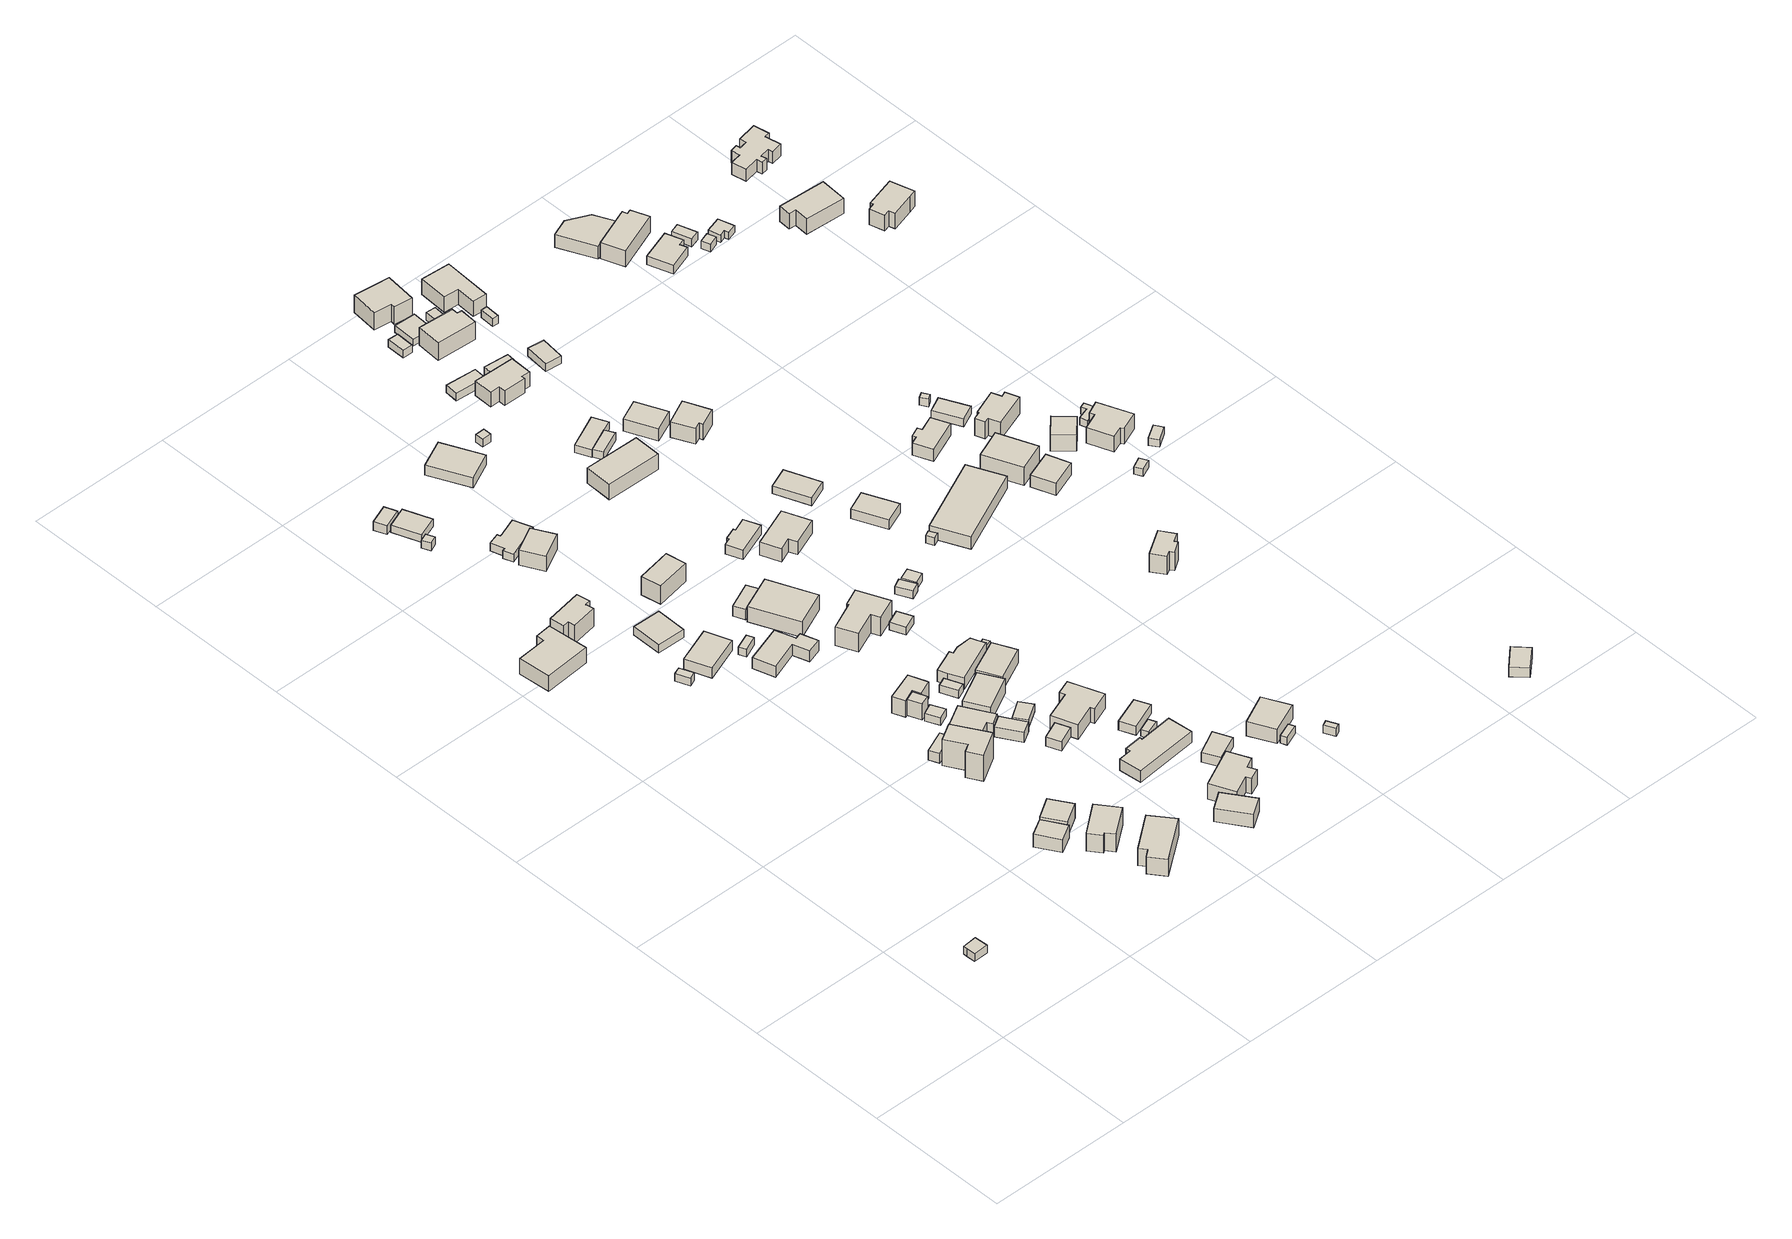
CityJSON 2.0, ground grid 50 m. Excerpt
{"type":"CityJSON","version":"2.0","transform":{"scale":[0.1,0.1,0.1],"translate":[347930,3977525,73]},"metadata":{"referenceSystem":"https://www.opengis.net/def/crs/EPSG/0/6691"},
"CityObjects":{
"building1":{"type":"Building","attributes":{"measuredHeight":3},"geometry":[{"type":"Solid","lod":"1","boundaries":[[[[0,1,2,3,4]],[[3,5,6,4]],[[2,7,5,3]],[[1,8,7,2]],[[0,9,8,1]],[[4,6,9,0]],[[5,7,8,9,6]]]]}]},
"building2":{"type":"Building","attributes":{"measuredHeight":9.1},"geometry":[{"type":"Solid","lod":"1","boundaries":[[[[10,11,12,13,14,15]],[[14,16,17,15]],[[13,18,16,14]],[[12,19,18,13]],[[11,20,19,12]],[[10,21,20,11]],[[15,17,21,10]],[[16,18,19,20,21,17]]]]}]},
"building3":{"type":"Building","attributes":{"measuredHeight":6.9},"geometry":[{"type":"Solid","lod":"1","boundaries":[[[[22,23,24,25]],[[24,26,27,25]],[[23,28,26,24]],[[22,29,28,23]],[[25,27,29,22]],[[26,28,29,27]]]]}]},
"building4":{"type":"Building","attributes":{"measuredHeight":7.2},"geometry":[{"type":"Solid","lod":"1","boundaries":[[[[30,31,32,33]],[[32,34,35,33]],[[31,36,34,32]],[[30,37,36,31]],[[33,35,37,30]],[[34,36,37,35]]]]}]},
"building5":{"type":"Building","attributes":{"measuredHeight":8.5},"geometry":[{"type":"Solid","lod":"1","boundaries":[[[[38,39,40,41,42,43]],[[42,44,45,43]],[[41,46,44,42]],[[40,47,46,41]],[[39,48,47,40]],[[38,49,48,39]],[[43,45,49,38]],[[44,46,47,48,49,45]]]]}]},
"building6":{"type":"Building","attributes":{"measuredHeight":3},"geometry":[{"type":"Solid","lod":"1","boundaries":[[[[50,51,52,53]],[[52,54,55,53]],[[51,56,54,52]],[[50,57,56,51]],[[53,55,57,50]],[[54,56,57,55]]]]}]},
"building7":{"type":"Building","attributes":{"measuredHeight":7.7},"geometry":[{"type":"Solid","lod":"1","boundaries":[[[[58,59,60,61,62,63]],[[62,64,65,63]],[[61,66,64,62]],[[60,67,66,61]],[[59,68,67,60]],[[58,69,68,59]],[[63,65,69,58]],[[64,66,67,68,69,65]]]]}]},
"building8":{"type":"Building","attributes":{"measuredHeight":7.8},"geometry":[{"type":"Solid","lod":"1","boundaries":[[[[70,71,72,73,74,75,76,77]],[[76,78,79,77]],[[75,80,78,76]],[[74,81,80,75]],[[73,82,81,74]],[[72,83,82,73]],[[71,84,83,72]],[[70,85,84,71]],[[77,79,85,70]],[[78,80,81,82,83,84,85,79]]]]}]},
"building9":{"type":"Building","attributes":{"measuredHeight":3.7},"geometry":[{"type":"Solid","lod":"1","boundaries":[[[[86,87,88,89]],[[88,90,91,89]],[[87,92,90,88]],[[86,93,92,87]],[[89,91,93,86]],[[90,92,93,91]]]]}]},
"building10":{"type":"Building","attributes":{"measuredHeight":10},"geometry":[{"type":"Solid","lod":"1","boundaries":[[[[94,95,96,97,98,99]],[[98,100,101,99]],[[97,102,100,98]],[[96,103,102,97]],[[95,104,103,96]],[[94,105,104,95]],[[99,101,105,94]],[[100,102,103,104,105,101]]]]}]},
"building11":{"type":"Building","attributes":{"measuredHeight":4.9},"geometry":[{"type":"Solid","lod":"1","boundaries":[[[[106,107,108,109]],[[108,110,111,109]],[[107,112,110,108]],[[106,113,112,107]],[[109,111,113,106]],[[110,112,113,111]]]]}]},
"building12":{"type":"Building","attributes":{"measuredHeight":3.5},"geometry":[{"type":"Solid","lod":"1","boundaries":[[[[114,115,116,117]],[[116,118,119,117]],[[115,120,118,116]],[[114,121,120,115]],[[117,119,121,114]],[[118,120,121,119]]]]}]},
"building13":{"type":"Building","attributes":{"measuredHeight":3},"geometry":[{"type":"Solid","lod":"1","boundaries":[[[[122,123,124,125]],[[124,126,127,125]],[[123,128,126,124]],[[122,129,128,123]],[[125,127,129,122]],[[126,128,129,127]]]]}]},
"building14":{"type":"Building","attributes":{"measuredHeight":3.4},"geometry":[{"type":"Solid","lod":"1","boundaries":[[[[130,131,132,133]],[[132,134,135,133]],[[131,136,134,132]],[[130,137,136,131]],[[133,135,137,130]],[[134,136,137,135]]]]}]},
"building15":{"type":"Building","attributes":{"measuredHeight":2.7},"geometry":[{"type":"Solid","lod":"1","boundaries":[[[[138,139,140,141]],[[140,142,143,141]],[[139,144,142,140]],[[138,145,144,139]],[[141,143,145,138]],[[142,144,145,143]]]]}]},
"building16":{"type":"Building","attributes":{"measuredHeight":7.7},"geometry":[{"type":"Solid","lod":"1","boundaries":[[[[146,147,148,149,150,151]],[[150,152,153,151]],[[149,154,152,150]],[[148,155,154,149]],[[147,156,155,148]],[[146,157,156,147]],[[151,153,157,146]],[[152,154,155,156,157,153]]]]}]},
"building17":{"type":"Building","attributes":{"measuredHeight":6.3},"geometry":[{"type":"Solid","lod":"1","boundaries":[[[[158,159,160,161]],[[160,162,163,161]],[[159,164,162,160]],[[158,165,164,159]],[[161,163,165,158]],[[162,164,165,163]]]]}]},
"building18":{"type":"Building","attributes":{"measuredHeight":3},"geometry":[{"type":"Solid","lod":"1","boundaries":[[[[166,167,168,169]],[[168,170,171,169]],[[167,172,170,168]],[[166,173,172,167]],[[169,171,173,166]],[[170,172,173,171]]]]}]},
"building19":{"type":"Building","attributes":{"measuredHeight":3},"geometry":[{"type":"Solid","lod":"1","boundaries":[[[[174,175,176,177]],[[176,178,179,177]],[[175,180,178,176]],[[174,181,180,175]],[[177,179,181,174]],[[178,180,181,179]]]]}]},
"building20":{"type":"Building","attributes":{"measuredHeight":7.5},"geometry":[{"type":"Solid","lod":"1","boundaries":[[[[182,183,184,185,186,187,188]],[[187,189,190,188]],[[186,191,189,187]],[[185,192,191,186]],[[184,193,192,185]],[[183,194,193,184]],[[182,195,194,183]],[[188,190,195,182]],[[189,191,192,193,194,195,190]]]]}]},
"building21":{"type":"Building","attributes":{"measuredHeight":5.2},"geometry":[{"type":"Solid","lod":"1","boundaries":[[[[196,197,198,199,200,201,202,203]],[[202,204,205,203]],[[201,206,204,202]],[[200,207,206,201]],[[199,208,207,200]],[[198,209,208,199]],[[197,210,209,198]],[[196,211,210,197]],[[203,205,211,196]],[[204,206,207,208,209,210,211,205]]]]}]},
"building22":{"type":"Building","attributes":{"measuredHeight":4.3},"geometry":[{"type":"Solid","lod":"1","boundaries":[[[[212,213,214,215]],[[214,216,217,215]],[[213,218,216,214]],[[212,219,218,213]],[[215,217,219,212]],[[216,218,219,217]]]]}]},
"building23":{"type":"Building","attributes":{"measuredHeight":6.9},"geometry":[{"type":"Solid","lod":"1","boundaries":[[[[220,221,222,223]],[[222,224,225,223]],[[221,226,224,222]],[[220,227,226,221]],[[223,225,227,220]],[[224,226,227,225]]]]}]},
"building24":{"type":"Building","attributes":{"measuredHeight":6.7},"geometry":[{"type":"Solid","lod":"1","boundaries":[[[[228,229,230,231]],[[230,232,233,231]],[[229,234,232,230]],[[228,235,234,229]],[[231,233,235,228]],[[232,234,235,233]]]]}]},
"building25":{"type":"Building","attributes":{"measuredHeight":3},"geometry":[{"type":"Solid","lod":"1","boundaries":[[[[236,237,238,239,240,241,242,243]],[[242,244,245,243]],[[241,246,244,242]],[[240,247,246,241]],[[239,248,247,240]],[[238,249,248,239]],[[237,250,249,238]],[[236,251,250,237]],[[243,245,251,236]],[[244,246,247,248,249,250,251,245]]]]}]},
"building26":{"type":"Building","attributes":{"measuredHeight":3.6},"geometry":[{"type":"Solid","lod":"1","boundaries":[[[[252,253,254,255]],[[254,256,257,255]],[[253,258,256,254]],[[252,259,258,253]],[[255,257,259,252]],[[256,258,259,257]]]]}]},
"building27":{"type":"Building","attributes":{"measuredHeight":8},"geometry":[{"type":"Solid","lod":"1","boundaries":[[[[260,261,262,263]],[[262,264,265,263]],[[261,266,264,262]],[[260,267,266,261]],[[263,265,267,260]],[[264,266,267,265]]]]}]},
"building28":{"type":"Building","attributes":{"measuredHeight":8.2},"geometry":[{"type":"Solid","lod":"1","boundaries":[[[[268,269,270,271]],[[270,272,273,271]],[[269,274,272,270]],[[268,275,274,269]],[[271,273,275,268]],[[272,274,275,273]]]]}]},
"building29":{"type":"Building","attributes":{"measuredHeight":3},"geometry":[{"type":"Solid","lod":"1","boundaries":[[[[276,277,278,279]],[[278,280,281,279]],[[277,282,280,278]],[[276,283,282,277]],[[279,281,283,276]],[[280,282,283,281]]]]}]},
"building30":{"type":"Building","attributes":{"measuredHeight":3},"geometry":[{"type":"Solid","lod":"1","boundaries":[[[[284,285,286,287]],[[286,288,289,287]],[[285,290,288,286]],[[284,291,290,285]],[[287,289,291,284]],[[288,290,291,289]]]]}]},
"building31":{"type":"Building","attributes":{"measuredHeight":5},"geometry":[{"type":"Solid","lod":"1","boundaries":[[[[292,293,294,295]],[[294,296,297,295]],[[293,298,296,294]],[[292,299,298,293]],[[295,297,299,292]],[[296,298,299,297]]]]}]},
"building32":{"type":"Building","attributes":{"measuredHeight":8.3},"geometry":[{"type":"Solid","lod":"1","boundaries":[[[[300,301,302,303,304,305,306,307]],[[306,308,309,307]],[[305,310,308,306]],[[304,311,310,305]],[[303,312,311,304]],[[302,313,312,303]],[[301,314,313,302]],[[300,315,314,301]],[[307,309,315,300]],[[308,310,311,312,313,314,315,309]]]]}]},
"building33":{"type":"Building","attributes":{"measuredHeight":5.5},"geometry":[{"type":"Solid","lod":"1","boundaries":[[[[316,317,318,319,320,321,322,323]],[[322,324,325,323]],[[321,326,324,322]],[[320,327,326,321]],[[319,328,327,320]],[[318,329,328,319]],[[317,330,329,318]],[[316,331,330,317]],[[323,325,331,316]],[[324,326,327,328,329,330,331,325]]]]}]},
"building34":{"type":"Building","attributes":{"measuredHeight":8.8},"geometry":[{"type":"Solid","lod":"1","boundaries":[[[[332,333,334,335]],[[334,336,337,335]],[[333,338,336,334]],[[332,339,338,333]],[[335,337,339,332]],[[336,338,339,337]]]]}]},
"building35":{"type":"Building","attributes":{"measuredHeight":8.1},"geometry":[{"type":"Solid","lod":"1","boundaries":[[[[340,341,342,343,344,345,346,347]],[[346,348,349,347]],[[345,350,348,346]],[[344,351,350,345]],[[343,352,351,344]],[[342,353,352,343]],[[341,354,353,342]],[[340,355,354,341]],[[347,349,355,340]],[[348,350,351,352,353,354,355,349]]]]}]},
"building36":{"type":"Building","attributes":{"measuredHeight":5.9},"geometry":[{"type":"Solid","lod":"1","boundaries":[[[[356,357,358,359,360,361,362,363,364]],[[363,365,366,364]],[[362,367,365,363]],[[361,368,367,362]],[[360,369,368,361]],[[359,370,369,360]],[[358,371,370,359]],[[357,372,371,358]],[[356,373,372,357]],[[364,366,373,356]],[[365,367,368,369,370,371,372,373,366]]]]}]},
"building37":{"type":"Building","attributes":{"measuredHeight":8.6},"geometry":[{"type":"Solid","lod":"1","boundaries":[[[[374,375,376,377,378,379,380,381]],[[380,382,383,381]],[[379,384,382,380]],[[378,385,384,379]],[[377,386,385,378]],[[376,387,386,377]],[[375,388,387,376]],[[374,389,388,375]],[[381,383,389,374]],[[382,384,385,386,387,388,389,383]]]]}]},
"building38":{"type":"Building","attributes":{"measuredHeight":2.6},"geometry":[{"type":"Solid","lod":"1","boundaries":[[[[390,391,392,393]],[[392,394,395,393]],[[391,396,394,392]],[[390,397,396,391]],[[393,395,397,390]],[[394,396,397,395]]]]}]},
"building39":{"type":"Building","attributes":{"measuredHeight":7.2},"geometry":[{"type":"Solid","lod":"1","boundaries":[[[[398,399,400,401]],[[400,402,403,401]],[[399,404,402,400]],[[398,405,404,399]],[[401,403,405,398]],[[402,404,405,403]]]]}]},
"building40":{"type":"Building","attributes":{"measuredHeight":4.8},"geometry":[{"type":"Solid","lod":"1","boundaries":[[[[406,407,408,409]],[[408,410,411,409]],[[407,412,410,408]],[[406,413,412,407]],[[409,411,413,406]],[[410,412,413,411]]]]}]},
"building41":{"type":"Building","attributes":{"measuredHeight":4.1},"geometry":[{"type":"Solid","lod":"1","boundaries":[[[[414,415,416,417]],[[416,418,419,417]],[[415,420,418,416]],[[414,421,420,415]],[[417,419,421,414]],[[418,420,421,419]]]]}]},
"building42":{"type":"Building","attributes":{"measuredHeight":3.9},"geometry":[{"type":"Solid","lod":"1","boundaries":[[[[422,423,424,425]],[[424,426,427,425]],[[423,428,426,424]],[[422,429,428,423]],[[425,427,429,422]],[[426,428,429,427]]]]}]},
"building43":{"type":"Building","attributes":{"measuredHeight":3},"geometry":[{"type":"Solid","lod":"1","boundaries":[[[[430,431,432,433]],[[432,434,435,433]],[[431,436,434,432]],[[430,437,436,431]],[[433,435,437,430]],[[434,436,437,435]]]]}]},
"building44":{"type":"Building","attributes":{"measuredHeight":3.1},"geometry":[{"type":"Solid","lod":"1","boundaries":[[[[438,439,361,360]],[[361,440,441,360]],[[439,442,440,361]],[[438,443,442,439]],[[360,441,443,438]],[[440,442,443,441]]]]}]},
"building45":{"type":"Building","attributes":{"measuredHeight":4.2},"geometry":[{"type":"Solid","lod":"1","boundaries":[[[[444,445,446,447,448,449,450,451]],[[450,452,453,451]],[[449,454,452,450]],[[448,455,454,449]],[[447,456,455,448]],[[446,457,456,447]],[[445,458,457,446]],[[444,459,458,445]],[[451,453,459,444]],[[452,454,455,456,457,458,459,453]]]]}]},
"building46":{"type":"Building","attributes":{"measuredHeight":3},"geometry":[{"type":"Solid","lod":"1","boundaries":[[[[460,461,462,463]],[[462,464,465,463]],[[461,466,464,462]],[[460,467,466,461]],[[463,465,467,460]],[[464,466,467,465]]]]}]},
"building47":{"type":"Building","attributes":{"measuredHeight":3},"geometry":[{"type":"Solid","lod":"1","boundaries":[[[[468,469,470,471]],[[470,472,473,471]],[[469,474,472,470]],[[468,475,474,469]],[[471,473,475,468]],[[472,474,475,473]]]]}]},
"building48":{"type":"Building","attributes":{"measuredHeight":3},"geometry":[{"type":"Solid","lod":"1","boundaries":[[[[476,477,478,479]],[[478,480,481,479]],[[477,482,480,478]],[[476,483,482,477]],[[479,481,483,476]],[[480,482,483,481]]]]}]},
"building49":{"type":"Building","attributes":{"measuredHeight":7.6},"geometry":[{"type":"Solid","lod":"1","boundaries":[[[[484,485,486,487]],[[486,488,489,487]],[[485,490,488,486]],[[484,491,490,485]],[[487,489,491,484]],[[488,490,491,489]]]]}]},
"building50":{"type":"Building","attributes":{"measuredHeight":7.1},"geometry":[{"type":"Solid","lod":"1","boundaries":[[[[492,493,494,495,496,497]],[[496,498,499,497]],[[495,500,498,496]],[[494,501,500,495]],[[493,502,501,494]],[[492,503,502,493]],[[497,499,503,492]],[[498,500,501,502,503,499]]]]}]},
"building51":{"type":"Building","attributes":{"measuredHeight":7.9},"geometry":[{"type":"Solid","lod":"1","boundaries":[[[[504,505,506,507]],[[506,508,509,507]],[[505,510,508,506]],[[504,511,510,505]],[[507,509,511,504]],[[508,510,511,509]]]]}]},
"building52":{"type":"Building","attributes":{"measuredHeight":3},"geometry":[{"type":"Solid","lod":"1","boundaries":[[[[512,513,514,515]],[[514,516,517,515]],[[513,518,516,514]],[[512,519,518,513]],[[515,517,519,512]],[[516,518,519,517]]]]}]},
"building53":{"type":"Building","attributes":{"measuredHeight":3},"geometry":[{"type":"Solid","lod":"1","boundaries":[[[[520,521,522,523]],[[522,524,525,523]],[[521,526,524,522]],[[520,527,526,521]],[[523,525,527,520]],[[524,526,527,525]]]]}]},
"building54":{"type":"Building","attributes":{"measuredHeight":3},"geometry":[{"type":"Solid","lod":"1","boundaries":[[[[528,529,530,531]],[[530,532,533,531]],[[529,534,532,530]],[[528,535,534,529]],[[531,533,535,528]],[[532,534,535,533]]]]}]},
"building55":{"type":"Building","attributes":{"measuredHeight":3},"geometry":[{"type":"Solid","lod":"1","boundaries":[[[[536,537,538,539,540]],[[539,541,542,540]],[[538,543,541,539]],[[537,544,543,538]],[[536,545,544,537]],[[540,542,545,536]],[[541,543,544,545,542]]]]}]},
"building56":{"type":"Building","attributes":{"measuredHeight":3.1},"geometry":[{"type":"Solid","lod":"1","boundaries":[[[[546,547,548,549]],[[548,550,551,549]],[[547,552,550,548]],[[546,553,552,547]],[[549,551,553,546]],[[550,552,553,551]]]]}]},
"building57":{"type":"Building","attributes":{"measuredHeight":7.8},"geometry":[{"type":"Solid","lod":"1","boundaries":[[[[554,555,556,557,558,559,560,561]],[[560,562,563,561]],[[559,564,562,560]],[[558,565,564,559]],[[557,566,565,558]],[[556,567,566,557]],[[555,568,567,556]],[[554,569,568,555]],[[561,563,569,554]],[[562,564,565,566,567,568,569,563]]]]}]},
"building58":{"type":"Building","attributes":{"measuredHeight":2.8},"geometry":[{"type":"Solid","lod":"1","boundaries":[[[[570,571,572,573]],[[572,574,575,573]],[[571,576,574,572]],[[570,577,576,571]],[[573,575,577,570]],[[574,576,577,575]]]]}]},
"building59":{"type":"Building","attributes":{"measuredHeight":3},"geometry":[{"type":"Solid","lod":"1","boundaries":[[[[578,579,580,581]],[[580,582,583,581]],[[579,584,582,580]],[[578,585,584,579]],[[581,583,585,578]],[[582,584,585,583]]]]}]},
"building60":{"type":"Building","attributes":{"measuredHeight":3},"geometry":[{"type":"Solid","lod":"1","boundaries":[[[[586,587,588,589]],[[588,590,591,589]],[[587,592,590,588]],[[586,593,592,587]],[[589,591,593,586]],[[590,592,593,591]]]]}]},
"building61":{"type":"Building","attributes":{"measuredHeight":4.3},"geometry":[{"type":"Solid","lod":"1","boundaries":[[[[594,595,596,597]],[[596,598,599,597]],[[595,600,598,596]],[[594,601,600,595]],[[597,599,601,594]],[[598,600,601,599]]]]}]},
"building62":{"type":"Building","attributes":{"measuredHeight":6.3},"geometry":[{"type":"Solid","lod":"1","boundaries":[[[[602,603,604,605]],[[604,606,607,605]],[[603,608,606,604]],[[602,609,608,603]],[[605,607,609,602]],[[606,608,609,607]]]]}]},
"building63":{"type":"Building","attributes":{"measuredHeight":3},"geometry":[{"type":"Solid","lod":"1","boundaries":[[[[610,611,612,613]],[[612,614,615,613]],[[611,616,614,612]],[[610,617,616,611]],[[613,615,617,610]],[[614,616,617,615]]]]}]},
"building64":{"type":"Building","attributes":{"measuredHeight":2.7},"geometry":[{"type":"Solid","lod":"1","boundaries":[[[[618,619,620,621]],[[620,622,623,621]],[[619,624,622,620]],[[618,625,624,619]],[[621,623,625,618]],[[622,624,625,623]]]]}]},
"building65":{"type":"Building","attributes":{"measuredHeight":7.6},"geometry":[{"type":"Solid","lod":"1","boundaries":[[[[626,627,628,629,630,631]],[[630,632,633,631]],[[629,634,632,630]],[[628,635,634,629]],[[627,636,635,628]],[[626,637,636,627]],[[631,633,637,626]],[[632,634,635,636,637,633]]]]}]},
"building66":{"type":"Building","attributes":{"measuredHeight":8.6},"geometry":[{"type":"Solid","lod":"1","boundaries":[[[[638,639,640,641,642,643]],[[642,644,645,643]],[[641,646,644,642]],[[640,647,646,641]],[[639,648,647,640]],[[638,649,648,639]],[[643,645,649,638]],[[644,646,647,648,649,645]]]]}]},
"building67":{"type":"Building","attributes":{"measuredHeight":8.1},"geometry":[{"type":"Solid","lod":"1","boundaries":[[[[650,651,652,653,654,655,656]],[[655,657,658,656]],[[654,659,657,655]],[[653,660,659,654]],[[652,661,660,653]],[[651,662,661,652]],[[650,663,662,651]],[[656,658,663,650]],[[657,659,660,661,662,663,658]]]]}]},
"building68":{"type":"Building","attributes":{"measuredHeight":3},"geometry":[{"type":"Solid","lod":"1","boundaries":[[[[664,665,666,667]],[[666,668,669,667]],[[665,670,668,666]],[[664,671,670,665]],[[667,669,671,664]],[[668,670,671,669]]]]}]},
"building69":{"type":"Building","attributes":{"measuredHeight":3},"geometry":[{"type":"Solid","lod":"1","boundaries":[[[[672,673,674,675]],[[674,676,677,675]],[[673,678,676,674]],[[672,679,678,673]],[[675,677,679,672]],[[676,678,679,677]]]]}]},
"building70":{"type":"Building","attributes":{"measuredHeight":6.2},"geometry":[{"type":"Solid","lod":"1","boundaries":[[[[680,681,682,683]],[[682,684,685,683]],[[681,686,684,682]],[[680,687,686,681]],[[683,685,687,680]],[[684,686,687,685]]]]}]},
"building71":{"type":"Building","attributes":{"measuredHeight":3},"geometry":[{"type":"Solid","lod":"1","boundaries":[[[[688,689,690,691]],[[690,692,693,691]],[[689,694,692,690]],[[688,695,694,689]],[[691,693,695,688]],[[692,694,695,693]]]]}]},
"building72":{"type":"Building","attributes":{"measuredHeight":7.7},"geometry":[{"type":"Solid","lod":"1","boundaries":[[[[696,697,698,699,700,701]],[[700,702,703,701]],[[699,704,702,700]],[[698,705,704,699]],[[697,706,705,698]],[[696,707,706,697]],[[701,703,707,696]],[[702,704,705,706,707,703]]]]}]},
"building73":{"type":"Building","attributes":{"measuredHeight":9.1},"geometry":[{"type":"Solid","lod":"1","boundaries":[[[[708,709,710,711,712,713,714,715]],[[714,716,717,715]],[[713,718,716,714]],[[712,719,718,713]],[[711,720,719,712]],[[710,721,720,711]],[[709,722,721,710]],[[708,723,722,709]],[[715,717,723,708]],[[716,718,719,720,721,722,723,717]]]]}]},
"building74":{"type":"Building","attributes":{"measuredHeight":6.4},"geometry":[{"type":"Solid","lod":"1","boundaries":[[[[724,725,726,727,728,729,730,731]],[[730,732,733,731]],[[729,734,732,730]],[[728,735,734,729]],[[727,736,735,728]],[[726,737,736,727]],[[725,738,737,726]],[[724,739,738,725]],[[731,733,739,724]],[[732,734,735,736,737,738,739,733]]]]}]},
"building75":{"type":"Building","attributes":{"measuredHeight":3.8},"geometry":[{"type":"Solid","lod":"1","boundaries":[[[[740,741,742,743]],[[742,744,745,743]],[[741,746,744,742]],[[740,747,746,741]],[[743,745,747,740]],[[744,746,747,745]]]]}]},
"building76":{"type":"Building","attributes":{"measuredHeight":8},"geometry":[{"type":"Solid","lod":"1","boundaries":[[[[748,749,750,751]],[[750,752,753,751]],[[749,754,752,750]],[[748,755,754,749]],[[751,753,755,748]],[[752,754,755,753]]]]}]},
"building77":{"type":"Building","attributes":{"measuredHeight":5.3},"geometry":[{"type":"Solid","lod":"1","boundaries":[[[[756,757,758,759]],[[758,760,761,759]],[[757,762,760,758]],[[756,763,762,757]],[[759,761,763,756]],[[760,762,763,761]]]]}]},
"building78":{"type":"Building","attributes":{"measuredHeight":3},"geometry":[{"type":"Solid","lod":"1","boundaries":[[[[764,765,766,767]],[[766,768,769,767]],[[765,770,768,766]],[[764,771,770,765]],[[767,769,771,764]],[[768,770,771,769]]]]}]},
"building79":{"type":"Building","attributes":{"measuredHeight":3},"geometry":[{"type":"Solid","lod":"1","boundaries":[[[[772,773,774,775]],[[774,776,777,775]],[[773,778,776,774]],[[772,779,778,773]],[[775,777,779,772]],[[776,778,779,777]]]]}]},
"building80":{"type":"Building","attributes":{"measuredHeight":7.6},"geometry":[{"type":"Solid","lod":"1","boundaries":[[[[780,781,782,783,784,785,786,787,788,789]],[[788,790,791,789]],[[787,792,790,788]],[[786,793,792,787]],[[785,794,793,786]],[[784,795,794,785]],[[783,796,795,784]],[[782,797,796,783]],[[781,798,797,782]],[[780,799,798,781]],[[789,791,799,780]],[[790,792,793,794,795,796,797,798,799,791]]]]}]},
"building81":{"type":"Building","attributes":{"measuredHeight":7.4},"geometry":[{"type":"Solid","lod":"1","boundaries":[[[[800,801,802,803]],[[802,804,805,803]],[[801,806,804,802]],[[800,807,806,801]],[[803,805,807,800]],[[804,806,807,805]]]]}]},
"building82":{"type":"Building","attributes":{"measuredHeight":2.7},"geometry":[{"type":"Solid","lod":"1","boundaries":[[[[808,809,810,811]],[[810,812,813,811]],[[809,814,812,810]],[[808,815,814,809]],[[811,813,815,808]],[[812,814,815,813]]]]}]},
"building83":{"type":"Building","attributes":{"measuredHeight":7.4},"geometry":[{"type":"Solid","lod":"1","boundaries":[[[[816,817,818,819,820,821,822,823]],[[822,824,825,823]],[[821,826,824,822]],[[820,827,826,821]],[[819,828,827,820]],[[818,829,828,819]],[[817,830,829,818]],[[816,831,830,817]],[[823,825,831,816]],[[824,826,827,828,829,830,831,825]]]]}]},
"building84":{"type":"Building","attributes":{"measuredHeight":6},"geometry":[{"type":"Solid","lod":"1","boundaries":[[[[832,833,834,835,836]],[[835,837,838,836]],[[834,839,837,835]],[[833,840,839,834]],[[832,841,840,833]],[[836,838,841,832]],[[837,839,840,841,838]]]]}]},
"building85":{"type":"Building","attributes":{"measuredHeight":2.7},"geometry":[{"type":"Solid","lod":"1","boundaries":[[[[842,843,844,845,846,847]],[[846,848,849,847]],[[845,850,848,846]],[[844,851,850,845]],[[843,852,851,844]],[[842,853,852,843]],[[847,849,853,842]],[[848,850,851,852,853,849]]]]}]},
"building86":{"type":"Building","attributes":{"measuredHeight":7.9},"geometry":[{"type":"Solid","lod":"1","boundaries":[[[[854,855,856,857,858,859]],[[858,860,861,859]],[[857,862,860,858]],[[856,863,862,857]],[[855,864,863,856]],[[854,865,864,855]],[[859,861,865,854]],[[860,862,863,864,865,861]]]]}]},
"building87":{"type":"Building","attributes":{"measuredHeight":2.9},"geometry":[{"type":"Solid","lod":"1","boundaries":[[[[866,867,868,869]],[[868,870,871,869]],[[867,872,870,868]],[[866,873,872,867]],[[869,871,873,866]],[[870,872,873,871]]]]}]},
"building88":{"type":"Building","attributes":{"measuredHeight":3.9},"geometry":[{"type":"Solid","lod":"1","boundaries":[[[[874,875,876,877,878,879]],[[878,880,881,879]],[[877,882,880,878]],[[876,883,882,877]],[[875,884,883,876]],[[874,885,884,875]],[[879,881,885,874]],[[880,882,883,884,885,881]]]]}]},
"building89":{"type":"Building","attributes":{"measuredHeight":3},"geometry":[{"type":"Solid","lod":"1","boundaries":[[[[886,887,888,889]],[[888,890,891,889]],[[887,892,890,888]],[[886,893,892,887]],[[889,891,893,886]],[[890,892,893,891]]]]}]},
"building90":{"type":"Building","attributes":{"measuredHeight":3},"geometry":[{"type":"Solid","lod":"1","boundaries":[[[[894,895,896,897]],[[896,898,899,897]],[[895,900,898,896]],[[894,901,900,895]],[[897,899,901,894]],[[898,900,901,899]]]]}]},
"building91":{"type":"Building","attributes":{"measuredHeight":2.8},"geometry":[{"type":"Solid","lod":"1","boundaries":[[[[902,903,904,905,906,907]],[[906,908,909,907]],[[905,910,908,906]],[[904,911,910,905]],[[903,912,911,904]],[[902,913,912,903]],[[907,909,913,902]],[[908,910,911,912,913,909]]]]}]},
"building92":{"type":"Building","attributes":{"measuredHeight":7.8},"geometry":[{"type":"Solid","lod":"1","boundaries":[[[[914,915,916,917,918,919]],[[918,920,921,919]],[[917,922,920,918]],[[916,923,922,917]],[[915,924,923,916]],[[914,925,924,915]],[[919,921,925,914]],[[920,922,923,924,925,921]]]]}]},
"building93":{"type":"Building","attributes":{"measuredHeight":8.4},"geometry":[{"type":"Solid","lod":"1","boundaries":[[[[926,927,928,929,930,931,932,933,934]],[[933,935,936,934]],[[932,937,935,933]],[[931,938,937,932]],[[930,939,938,931]],[[929,940,939,930]],[[928,941,940,929]],[[927,942,941,928]],[[926,943,942,927]],[[934,936,943,926]],[[935,937,938,939,940,941,942,943,936]]]]}]},
"building94":{"type":"Building","attributes":{"measuredHeight":5.8},"geometry":[{"type":"Solid","lod":"1","boundaries":[[[[944,945,946,947,948,949,950,951,952,953,954,955,956,957,958,959,960,961]],[[960,962,963,961]],[[959,964,962,960]],[[958,965,964,959]],[[957,966,965,958]],[[956,967,966,957]],[[955,968,967,956]],[[954,969,968,955]],[[953,970,969,954]],[[952,971,970,953]],[[951,972,971,952]],[[950,973,972,951]],[[949,974,973,950]],[[948,975,974,949]],[[947,976,975,948]],[[946,977,976,947]],[[945,978,977,946]],[[944,979,978,945]],[[961,963,979,944]],[[962,964,965,966,967,968,969,970,971,972,973,974,975,976,977,978,979,963]]]]}]}
},
"vertices":[
[132,256,115],[134,209,115],[83,207,115],[82,238,115],[82,252,115],[82,238,145],[82,252,145],[83,207,145],[134,209,145],[132,256,145],
[112,2031,76],[110,2058,76],[166,2064,76],[179,1925,76],[18,1910,76],[8,2022,76],[18,1910,136],[8,2022,136],[179,1925,136],[166,2064,136],[110,2058,136],[112,2031,136],
[605,486,104],[649,410,104],[593,377,104],[548,453,104],[593,377,154],[548,453,154],[649,410,154],[605,486,154],
[651,417,104],[607,488,104],[676,531,104],[720,460,104],[676,531,160],[720,460,160],[607,488,160],[651,417,160],
[743,410,108],[795,341,108],[703,271,108],[682,299,108],[674,292,108],[643,333,108],[674,292,177],[643,333,177],[682,299,177],[703,271,177],[795,341,177],[743,410,177],
[329,1698,83],[348,1652,83],[323,1642,83],[305,1688,83],[323,1642,113],[305,1688,113],[348,1652,113],[329,1698,113],
[822,273,110],[881,197,110],[738,92,110],[700,143,110],[725,162,110],[707,185,110],[725,162,175],[707,185,175],[700,143,175],[738,92,175],[881,197,175],[822,273,175],
[315,2053,77],[296,2049,77],[301,2021,77],[212,2006,77],[208,2030,77],[188,2027,77],[180,2076,77],[307,2098,77],[180,2076,147],[307,2098,147],[188,2027,147],[208,2030,147],[212,2006,147],[301,2021,147],[296,2049,147],[315,2053,147],
[663,964,100],[677,931,100],[602,899,100],[588,932,100],[602,899,137],[588,932,137],[677,931,137],[663,964,137],
[660,922,100],[727,807,100],[641,756,100],[613,804,100],[639,820,100],[600,887,100],[639,820,201],[600,887,201],[613,804,201],[641,756,201],[727,807,201],[660,922,201],
[516,1672,80],[393,1626,80],[361,1711,80],[485,1757,80],[361,1711,119],[485,1757,119],[393,1626,119],[516,1672,119],
[457,1915,77],[455,1810,77],[358,1811,77],[359,1917,77],[358,1811,109],[359,1917,109],[455,1810,109],[457,1915,109],
[209,2625,64],[221,2597,64],[194,2586,64],[182,2614,64],[194,2586,94],[182,2614,94],[221,2597,94],[209,2625,94],
[200,2789,63],[216,2748,63],[151,2723,63],[135,2764,63],[151,2723,97],[135,2764,97],[216,2748,97],[200,2789,97],
[236,2751,62],[272,2659,62],[201,2632,62],[166,2724,62],[201,2632,90],[166,2724,90],[272,2659,90],[236,2751,90],
[828,897,98],[790,875,98],[781,892,98],[729,863,98],[680,950,98],[770,1001,98],[680,950,151],[770,1001,151],[729,863,151],[781,892,151],[790,875,151],[828,897,151],
[712,1129,95],[730,1084,95],[696,1070,95],[678,1115,95],[696,1070,157],[678,1115,157],[730,1084,157],[712,1129,157],
[568,1668,80],[578,1645,80],[527,1623,80],[517,1647,80],[527,1623,110],[517,1647,110],[578,1645,110],[568,1668,110],
[735,1080,95],[756,1034,95],[719,1017,95],[698,1063,95],[719,1017,125],[698,1063,125],[756,1034,125],[735,1080,125],
[773,1133,92],[775,1127,92],[726,1107,92],[716,1133,92],[672,1114,92],[655,1155,92],[752,1190,92],[655,1155,156],[752,1190,156],[672,1114,156],[716,1133,156],[726,1107,156],[775,1127,156],[773,1133,156],
[630,1617,82],[653,1549,82],[673,1555,82],[692,1498,82],[643,1482,82],[625,1536,82],[526,1502,82],[504,1575,82],[526,1502,124],[504,1575,124],[625,1536,124],[643,1482,124],[692,1498,124],[673,1555,124],[653,1549,124],[630,1617,124],
[840,798,98],[794,875,98],[835,900,98],[881,823,98],[835,900,136],[881,823,136],[794,875,136],[840,798,136],
[418,2411,70],[457,2337,70],[368,2291,70],[330,2365,70],[368,2291,128],[330,2365,128],[457,2337,128],[418,2411,128],
[995,172,108],[1053,212,108],[1119,114,108],[1060,74,108],[1119,114,159],[1060,74,159],[1053,212,159],[995,172,159],
[427,2493,69],[449,2430,69],[329,2385,69],[317,2417,69],[327,2420,69],[313,2466,69],[352,2478,69],[356,2467,69],[352,2478,99],[356,2467,99],[313,2466,99],[327,2420,99],[317,2417,99],[329,2385,99],[449,2430,99],[427,2493,99],
[933,768,101],[951,721,101],[890,695,101],[872,742,101],[890,695,137],[872,742,137],[951,721,137],[933,768,137],
[609,2045,80],[621,1976,80],[503,1955,80],[490,2023,80],[503,1955,151],[490,2023,151],[621,1976,151],[609,2045,151],
[905,1064,96],[946,988,96],[832,928,96],[792,1005,96],[832,928,153],[792,1005,153],[946,988,153],[905,1064,153],
[842,1134,94],[865,1078,94],[836,1066,94],[813,1122,94],[836,1066,124],[813,1122,124],[865,1078,124],[842,1134,124],
[925,915,97],[952,873,97],[893,835,97],[866,876,97],[893,835,127],[866,876,127],[952,873,127],[925,915,127],
[722,1778,81],[633,1739,81],[617,1776,81],[705,1815,81],[617,1776,121],[705,1815,121],[633,1739,121],[722,1778,121],
[1183,320,106],[1216,246,106],[1181,229,106],[1194,201,106],[1156,183,106],[1148,201,106],[1087,171,106],[1049,255,106],[1087,171,166],[1049,255,166],[1148,201,166],[1156,183,166],[1194,201,166],[1181,229,166],[1216,246,166],[1183,320,166],
[1185,465,101],[963,442,101],[955,521,101],[1000,526,101],[998,541,101],[1059,547,101],[1060,538,101],[1176,550,101],[1060,538,145],[1176,550,145],[1059,547,145],[998,541,145],[1000,526,145],[955,521,145],[963,442,145],[1185,465,145],
[746,1779,82],[813,1623,82],[698,1573,82],[630,1729,82],[698,1573,142],[630,1729,142],[813,1623,142],[746,1779,142],
[1023,820,98],[1016,838,98],[1066,857,98],[1109,743,98],[1042,717,98],[1037,730,98],[962,701,98],[930,785,98],[962,701,154],[930,785,154],[1037,730,154],[1042,717,154],[1109,743,154],[1066,857,154],[1016,838,154],[1023,820,154],
[921,1195,92],[926,1183,92],[950,1193,92],[1004,1196,92],[1015,1169,92],[1024,1149,92],[874,1084,92],[853,1132,92],[842,1162,92],[853,1132,137],[842,1162,137],[874,1084,137],[1024,1149,137],[1015,1169,137],[1004,1196,137],[950,1193,137],[926,1183,137],[921,1195,137],
[835,1522,86],[832,1528,86],[890,1554,86],[935,1450,86],[862,1418,86],[850,1447,86],[770,1412,86],[740,1480,86],[770,1412,158],[740,1480,158],[850,1447,158],[862,1418,158],[935,1450,158],[890,1554,158],[832,1528,158],[835,1522,158],
[1144,603,101],[1154,578,101],[1107,561,101],[1098,585,101],[1107,561,127],[1098,585,127],[1154,578,127],[1144,603,127],
[1030,1135,92],[1065,1059,92],[952,1006,92],[916,1082,92],[952,1006,144],[916,1082,144],[1065,1059,144],[1030,1135,144],
[466,2697,64],[403,2832,64],[498,2877,64],[561,2742,64],[498,2877,102],[561,2742,102],[403,2832,102],[466,2697,102],
[1150,388,99],[1234,431,99],[1260,371,99],[1177,332,99],[1260,371,136],[1177,332,136],[1234,431,136],[1150,388,136],
[1072,650,98],[1167,686,98],[1189,636,98],[1094,599,98],[1189,636,133],[1094,599,133],[1167,686,133],[1072,650,133],
[944,1439,88],[965,1390,88],[917,1370,88],[897,1419,88],[917,1370,118],[897,1419,118],[965,1390,118],[944,1439,118],
[1039,1179,92],[1048,1159,92],[1024,1149,123],[1015,1169,123],[1048,1159,123],[1039,1179,123],
[919,1976,76],[808,1933,76],[787,1987,76],[812,1997,76],[810,2004,76],[850,2019,76],[852,2012,76],[898,2030,76],[852,2012,112],[898,2030,112],[850,2019,112],[810,2004,112],[812,1997,112],[787,1987,112],[808,1933,112],[919,1976,112],
[642,2838,58],[642,2809,58],[609,2809,58],[609,2838,58],[609,2809,88],[609,2838,88],[642,2809,88],[642,2838,88],
[1422,313,95],[1431,293,95],[1381,272,95],[1373,293,95],[1381,272,125],[1373,293,125],[1431,293,125],[1422,313,125],
[1045,1535,86],[1070,1484,86],[1039,1469,86],[1014,1520,86],[1039,1469,116],[1014,1520,116],[1070,1484,116],[1045,1535,116],
[1427,433,93],[1470,344,93],[1367,299,93],[1325,384,93],[1367,299,148],[1325,384,148],[1470,344,148],[1427,433,148],
[990,1967,79],[1026,1876,79],[933,1839,79],[922,1866,79],[878,1848,79],[853,1913,79],[878,1848,129],[853,1913,129],[922,1866,129],[933,1839,129],[1026,1876,129],[990,1967,129],
[901,2477,71],[899,2383,71],[709,2386,71],[711,2481,71],[709,2386,131],[711,2481,131],[899,2383,131],[901,2477,131],
[1092,1551,85],[1111,1507,85],[1072,1490,85],[1053,1535,85],[1072,1490,115],[1053,1535,115],[1111,1507,115],[1092,1551,115],
[1511,249,94],[1528,213,94],[1509,204,94],[1492,241,94],[1509,204,124],[1492,241,124],[1528,213,124],[1511,249,124],
[882,2591,68],[898,2559,68],[816,2523,68],[800,2554,68],[816,2523,98],[800,2554,98],[898,2559,98],[882,2591,98],
[895,2657,66],[917,2607,66],[882,2591,66],[800,2554,66],[778,2604,66],[800,2554,96],[778,2604,96],[882,2591,96],[917,2607,96],[895,2657,96],
[799,2997,56],[692,3005,56],[695,3051,56],[802,3043,56],[695,3051,84],[802,3043,84],[692,3005,84],[799,2997,84],
[887,2979,57],[885,2904,57],[856,2905,57],[856,2893,57],[777,2894,57],[778,2917,57],[744,2918,57],[746,2983,57],[744,2918,114],[746,2983,114],[778,2917,114],[777,2894,114],[856,2893,114],[856,2905,114],[885,2904,114],[887,2979,114],
[746,3307,52],[744,3244,52],[710,3245,52],[711,3308,52],[710,3245,81],[711,3308,81],[744,3244,81],[746,3307,81],
[1249,1628,83],[1262,1603,83],[1242,1593,83],[1230,1619,83],[1242,1593,113],[1230,1619,113],[1262,1603,113],[1249,1628,113],
[1132,2108,76],[1178,1992,76],[1108,1964,76],[1062,2080,76],[1108,1964,106],[1062,2080,106],[1178,1992,106],[1132,2108,106],
[1197,1735,79],[1149,1846,79],[1219,1876,79],[1268,1765,79],[1219,1876,116],[1268,1765,116],[1149,1846,116],[1197,1735,116],
[985,2472,68],[940,2573,68],[1013,2606,68],[1058,2504,68],[1013,2606,116],[1058,2504,116],[940,2573,116],[985,2472,116],
[911,3022,57],[909,2995,57],[824,3003,57],[826,3030,57],[824,3003,87],[826,3030,87],[909,2995,87],[911,3022,87],
[841,3337,53],[837,3257,53],[764,3261,53],[767,3340,53],[764,3261,79],[767,3340,79],[837,3257,79],[841,3337,79],
[901,3242,54],[900,3221,54],[916,3219,54],[912,3158,54],[773,3167,54],[779,3251,54],[773,3167,123],[779,3251,123],[912,3158,123],[916,3219,123],[900,3221,123],[901,3242,123],
[1104,2500,71],[1141,2413,71],[1079,2386,71],[1075,2397,71],[1051,2388,71],[1018,2459,71],[1051,2388,131],[1018,2459,131],[1075,2397,131],[1079,2386,131],[1141,2413,131],[1104,2500,131],
[869,3472,47],[862,3407,47],[857,3363,47],[793,3370,47],[795,3385,47],[735,3392,47],[745,3486,47],[735,3392,114],[745,3486,114],[795,3385,114],[793,3370,114],[857,3363,114],[862,3407,114],[869,3472,114],
[901,3314,53],[897,3266,53],[864,3268,53],[867,3316,53],[864,3268,83],[867,3316,83],[897,3266,83],[901,3314,83],
[1027,2994,58],[1017,2911,58],[961,2917,58],[970,3001,58],[961,2917,88],[970,3001,88],[1017,2911,88],[1027,2994,88],
[1563,1629,79],[1310,1513,79],[1256,1631,79],[1509,1748,79],[1256,1631,127],[1509,1748,127],[1310,1513,127],[1563,1629,127],
[1009,3212,55],[1006,3162,55],[985,3163,55],[988,3213,55],[985,3163,85],[988,3213,85],[1006,3162,85],[1009,3212,85],
[1029,3236,46],[981,3240,46],[985,3306,46],[933,3310,46],[939,3410,46],[1040,3403,46],[939,3410,105],[1040,3403,105],[933,3310,105],[985,3306,105],[981,3240,105],[1029,3236,105],
[1607,1085,88],[1693,1140,88],[1723,1092,88],[1695,1074,88],[1702,1064,88],[1663,1039,88],[1654,1052,88],[1636,1041,88],[1654,1052,159],[1636,1041,159],[1663,1039,159],[1702,1064,159],[1695,1074,159],[1723,1092,159],[1693,1140,159],[1607,1085,159],
[1578,1967,75],[1603,1908,75],[1492,1861,75],[1466,1923,75],[1491,1933,75],[1486,1945,75],[1520,1960,75],[1527,1945,75],[1520,1960,122],[1527,1945,122],[1486,1945,122],[1491,1933,122],[1466,1923,122],[1492,1861,122],[1603,1908,122],[1578,1967,122],
[2105,107,96],[2148,61,96],[2083,1,96],[2041,46,96],[2083,1,133],[2041,46,133],[2148,61,133],[2105,107,133],
[1649,1771,78],[1701,1643,78],[1607,1605,78],[1555,1733,78],[1607,1605,148],[1555,1733,148],[1701,1643,148],[1649,1771,148],
[1644,1511,79],[1615,1589,79],[1708,1623,79],[1736,1545,79],[1708,1623,125],[1736,1545,125],[1615,1589,125],[1644,1511,125],
[1668,2027,72],[1711,1936,72],[1658,1911,72],[1615,2002,72],[1658,1911,102],[1615,2002,102],[1711,1936,102],[1668,2027,102],
[1648,2077,71],[1662,2054,71],[1644,2043,71],[1630,2066,71],[1644,2043,101],[1630,2066,101],[1662,2054,101],[1648,2077,101],
[1764,1909,74],[1776,1876,74],[1794,1883,74],[1810,1839,74],[1696,1797,74],[1682,1835,74],[1666,1829,74],[1654,1862,74],[1680,1871,74],[1678,1876,74],[1680,1871,140],[1678,1876,140],[1654,1862,140],[1666,1829,140],[1682,1835,140],[1696,1797,140],[1810,1839,140],[1794,1883,140],[1776,1876,140],[1764,1909,140],
[1820,1719,76],[1874,1666,76],[1818,1610,76],[1764,1663,76],[1818,1610,139],[1764,1663,139],[1874,1666,139],[1820,1719,139],
[1910,1448,72],[1923,1421,72],[1886,1404,72],[1873,1430,72],[1886,1404,100],[1873,1430,100],[1923,1421,100],[1910,1448,100],
[2006,1568,71],[1941,1542,71],[1936,1552,71],[1898,1537,71],[1865,1620,71],[1921,1643,71],[1915,1659,71],[1961,1680,71],[1915,1659,131],[1961,1680,131],[1921,1643,131],[1865,1620,131],[1898,1537,131],[1936,1552,131],[1941,1542,131],[2006,1568,131],
[1504,3297,25],[1536,3230,25],[1425,3186,25],[1369,3309,25],[1429,3332,25],[1369,3309,75],[1429,3332,75],[1425,3186,75],[1536,3230,75],[1504,3297,75],
[1946,1703,70],[1940,1721,70],[1958,1727,70],[1973,1684,70],[1914,1664,70],[1906,1690,70],[1914,1664,98],[1906,1690,98],[1973,1684,98],[1958,1727,98],[1940,1721,98],[1946,1703,98],
[1567,3237,25],[1573,3221,25],[1588,3226,25],[1611,3167,25],[1459,3108,25],[1430,3184,25],[1459,3108,87],[1430,3184,87],[1611,3167,87],[1588,3226,87],[1573,3221,87],[1567,3237,87],
[2040,1525,67],[2057,1497,67],[2009,1466,67],[1991,1494,67],[2009,1466,95],[1991,1494,95],[2057,1497,95],[2040,1525,95],
[1507,3071,28],[1611,3106,28],[1631,3048,28],[1609,3041,28],[1618,3017,28],[1535,2989,28],[1618,3017,62],[1535,2989,62],[1609,3041,62],[1631,3048,62],[1611,3106,62],[1507,3071,62],
[1668,3114,25],[1688,3050,25],[1655,3040,25],[1636,3104,25],[1655,3040,55],[1636,3104,55],[1688,3050,55],[1668,3114,55],
[1701,3025,28],[1711,2996,28],[1677,2984,28],[1667,3014,28],[1677,2984,58],[1667,3014,58],[1711,2996,58],[1701,3025,58],
[1771,3053,24],[1786,3000,24],[1754,2990,24],[1750,3004,24],[1728,2997,24],[1719,3038,24],[1728,2997,52],[1719,3038,52],[1750,3004,52],[1754,2990,52],[1786,3000,52],[1771,3053,52],
[2067,2927,35],[2061,2835,35],[1923,2844,35],[1926,2893,35],[1902,2895,35],[1905,2937,35],[1902,2895,94],[1905,2937,94],[1926,2893,94],[1923,2844,94],[2061,2835,94],[2067,2927,94],
[2201,2791,42],[2224,2711,42],[2195,2702,42],[2118,2680,42],[2112,2701,42],[2090,2695,42],[2076,2745,42],[2099,2752,42],[2096,2762,42],[2099,2752,102],[2096,2762,102],[2076,2745,102],[2090,2695,102],[2112,2701,102],[2118,2680,102],[2195,2702,102],[2224,2711,102],[2201,2791,102],
[2116,3267,9],[2126,3214,9],[2108,3211,9],[2118,3157,9],[2079,3149,9],[2076,3165,9],[2043,3159,9],[2047,3141,9],[2026,3138,9],[2023,3157,9],[1972,3147,9],[1962,3197,9],[2002,3205,9],[1997,3235,9],[2021,3240,9],[2024,3226,9],[2051,3231,9],[2047,3254,9],[2051,3231,55],[2047,3254,55],[2024,3226,55],[2021,3240,55],[1997,3235,55],[2002,3205,55],[1962,3197,55],[1972,3147,55],[2023,3157,55],[2026,3138,55],[2047,3141,55],[2043,3159,55],[2076,3165,55],[2079,3149,55],[2118,3157,55],[2108,3211,55],[2126,3214,55],[2116,3267,55]
]}
